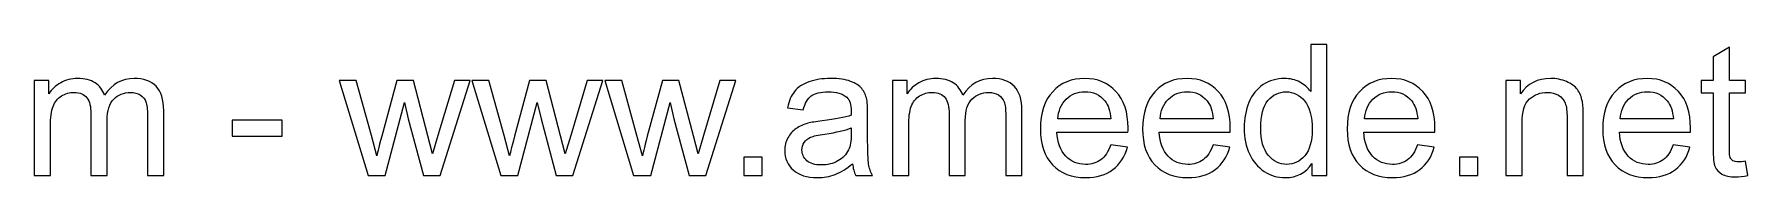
# Model space of a CAD drawing. Extents: x -149 to 151, y -115 to 123.
# Drawn here: x 46.4 to 125.3, y -114.6 to -108.5 of the extents above; entities that cross this region are included whole.
import ezdxf

# ---------------------------------------------------------------- set-up
doc = ezdxf.new("R2010")
doc.units = 0
doc.header["$MEASUREMENT"] = 0
doc.layers.add('LAYER_1', color=7, linetype='CONTINUOUS')

msp = doc.modelspace()

# ---------------------------------------------------------------- linework, layer by layer
at = {"layer": 'LAYER_1', "color": 250}
for points, knots in [([(105.2135, -114.5507), (105.2135, -114.5507), (105.2135, -113.9933), (105.2135, -113.9933), (105.2135, -113.9933), (104.9356, -114.4265), (104.5263, -114.6438), (103.9859, -114.6438), (103.9859, -114.6438), (103.6359, -114.6438), (103.3142, -114.5479), (103.0221, -114.3546), (103.0221, -114.3546), (102.7286, -114.1626), (102.5014, -113.8931), (102.3391, -113.5488), (102.3391, -113.5488), (102.1782, -113.2031), (102.0978, -112.8066), (102.0978, -112.3578), (102.0978, -112.3578), (102.0978, -111.9204), (102.1712, -111.5239), (102.3165, -111.1668), (102.3165, -111.1668), (102.4633, -110.8112), (102.682, -110.5375), (102.9741, -110.3484), (102.9741, -110.3484), (103.2648, -110.1579), (103.5922, -110.0633), (103.952, -110.0633), (103.952, -110.0633), (104.2173, -110.0633), (104.453, -110.1198), (104.659, -110.2313), (104.659, -110.2313), (104.865, -110.3428), (105.0329, -110.4895), (105.1627, -110.6687), (105.1627, -110.6687), (105.1627, -110.6687), (105.1627, -108.4885), (105.1627, -108.4885), (105.1627, -108.4885), (105.1627, -108.4885), (105.9078, -108.4885), (105.9078, -108.4885), (105.9078, -108.4885), (105.9078, -108.4885), (105.9078, -114.5507), (105.9078, -114.5507), (105.9078, -114.5507), (105.9078, -114.5507), (105.2135, -114.5507), (105.2135, -114.5507)], [0, 0, 0, 0, 0.0666667, 0.0666667, 0.0666667, 0.0666667, 0.1333333, 0.1333333, 0.1333333, 0.1333333, 0.2, 0.2, 0.2, 0.2, 0.2666667, 0.2666667, 0.2666667, 0.2666667, 0.3333333, 0.3333333, 0.3333333, 0.3333333, 0.4, 0.4, 0.4, 0.4, 0.4666667, 0.4666667, 0.4666667, 0.4666667, 0.5333333, 0.5333333, 0.5333333, 0.5333333, 0.6, 0.6, 0.6, 0.6, 0.6666667, 0.6666667, 0.6666667, 0.6666667, 0.7333333, 0.7333333, 0.7333333, 0.7333333, 0.8, 0.8, 0.8, 0.8, 0.8666667, 0.8666667, 0.8666667, 0.8666667, 1, 1, 1, 1]), ([(125.1822, -113.8861), (125.1822, -113.8861), (125.2838, -114.5436), (125.2838, -114.5436), (125.2838, -114.5436), (125.075, -114.5874), (124.8873, -114.61), (124.7236, -114.61), (124.7236, -114.61), (124.4541, -114.61), (124.2453, -114.5676), (124.0957, -114.4816), (124.0957, -114.4816), (123.9475, -114.3955), (123.8431, -114.284), (123.7824, -114.1443), (123.7824, -114.1443), (123.7217, -114.0046), (123.6921, -113.7111), (123.6921, -113.2638), (123.6921, -113.2638), (123.6921, -113.2638), (123.6921, -110.7322), (123.6921, -110.7322), (123.6921, -110.7322), (123.6921, -110.7322), (123.1418, -110.7322), (123.1418, -110.7322), (123.1418, -110.7322), (123.1418, -110.7322), (123.1418, -110.1565), (123.1418, -110.1565), (123.1418, -110.1565), (123.1418, -110.1565), (123.6921, -110.1565), (123.6921, -110.1565), (123.6921, -110.1565), (123.6921, -110.1565), (123.6921, -109.0699), (123.6921, -109.0699), (123.6921, -109.0699), (123.6921, -109.0699), (124.4372, -108.6226), (124.4372, -108.6226), (124.4372, -108.6226), (124.4372, -108.6226), (124.4372, -110.1565), (124.4372, -110.1565), (124.4372, -110.1565), (124.4372, -110.1565), (125.1822, -110.1565), (125.1822, -110.1565), (125.1822, -110.1565), (125.1822, -110.1565), (125.1822, -110.7322), (125.1822, -110.7322), (125.1822, -110.7322), (125.1822, -110.7322), (124.4372, -110.7322), (124.4372, -110.7322), (124.4372, -110.7322), (124.4372, -110.7322), (124.4372, -113.3061), (124.4372, -113.3061), (124.4372, -113.3061), (124.4372, -113.5192), (124.4499, -113.6561), (124.4767, -113.7167), (124.4767, -113.7167), (124.5021, -113.7774), (124.5444, -113.8254), (124.6037, -113.8621), (124.6037, -113.8621), (124.663, -113.8974), (124.7476, -113.9157), (124.8577, -113.9157), (124.8577, -113.9157), (124.9395, -113.9157), (125.0482, -113.9058), (125.1822, -113.8861)], [0, 0, 0, 0, 0.047619, 0.047619, 0.047619, 0.047619, 0.0952381, 0.0952381, 0.0952381, 0.0952381, 0.1428571, 0.1428571, 0.1428571, 0.1428571, 0.1904762, 0.1904762, 0.1904762, 0.1904762, 0.2380952, 0.2380952, 0.2380952, 0.2380952, 0.2857143, 0.2857143, 0.2857143, 0.2857143, 0.3333333, 0.3333333, 0.3333333, 0.3333333, 0.3809524, 0.3809524, 0.3809524, 0.3809524, 0.4285714, 0.4285714, 0.4285714, 0.4285714, 0.4761905, 0.4761905, 0.4761905, 0.4761905, 0.5238095, 0.5238095, 0.5238095, 0.5238095, 0.5714286, 0.5714286, 0.5714286, 0.5714286, 0.6190476, 0.6190476, 0.6190476, 0.6190476, 0.6666667, 0.6666667, 0.6666667, 0.6666667, 0.7142857, 0.7142857, 0.7142857, 0.7142857, 0.7619048, 0.7619048, 0.7619048, 0.7619048, 0.8095238, 0.8095238, 0.8095238, 0.8095238, 0.8571429, 0.8571429, 0.8571429, 0.8571429, 0.9047619, 0.9047619, 0.9047619, 0.9047619, 1, 1, 1, 1]), ([(46.3925, -114.5507), (46.3925, -114.5507), (46.3925, -110.1565), (46.3925, -110.1565), (46.3925, -110.1565), (46.3925, -110.1565), (47.0614, -110.1565), (47.0614, -110.1565), (47.0614, -110.1565), (47.0614, -110.1565), (47.0614, -110.7774), (47.0614, -110.7774), (47.0614, -110.7774), (47.1982, -110.5629), (47.3817, -110.3893), (47.6103, -110.2595), (47.6103, -110.2595), (47.8389, -110.1283), (48.0985, -110.0633), (48.3906, -110.0633), (48.3906, -110.0633), (48.7152, -110.0633), (48.9819, -110.1311), (49.1893, -110.2651), (49.1893, -110.2651), (49.3968, -110.4006), (49.5435, -110.5883), (49.6282, -110.831), (49.6282, -110.831), (49.9781, -110.3188), (50.4311, -110.0633), (50.9899, -110.0633), (50.9899, -110.0633), (51.4274, -110.0633), (51.7646, -110.1833), (51.9989, -110.4246), (51.9989, -110.4246), (52.2345, -110.6659), (52.3531, -111.037), (52.3531, -111.538), (52.3531, -111.538), (52.3531, -111.538), (52.3531, -114.5507), (52.3531, -114.5507), (52.3531, -114.5507), (52.3531, -114.5507), (51.608, -114.5507), (51.608, -114.5507), (51.608, -114.5507), (51.608, -114.5507), (51.608, -111.7849), (51.608, -111.7849), (51.608, -111.7849), (51.608, -111.4886), (51.5826, -111.2741), (51.5346, -111.1429), (51.5346, -111.1429), (51.4866, -111.0116), (51.3991, -110.9072), (51.2707, -110.8268), (51.2707, -110.8268), (51.1437, -110.7463), (50.9942, -110.7068), (50.8234, -110.7068), (50.8234, -110.7068), (50.513, -110.7068), (50.2561, -110.8098), (50.0515, -111.0144), (50.0515, -111.0144), (49.8469, -111.2205), (49.7453, -111.5493), (49.7453, -112.0008), (49.7453, -112.0008), (49.7453, -112.0008), (49.7453, -114.5507), (49.7453, -114.5507), (49.7453, -114.5507), (49.7453, -114.5507), (49.0002, -114.5507), (49.0002, -114.5507), (49.0002, -114.5507), (49.0002, -114.5507), (49.0002, -111.6988), (49.0002, -111.6988), (49.0002, -111.6988), (49.0002, -111.3686), (48.9396, -111.1203), (48.8182, -110.9552), (48.8182, -110.9552), (48.6969, -110.7901), (48.4979, -110.7068), (48.2227, -110.7068), (48.2227, -110.7068), (48.0139, -110.7068), (47.8206, -110.7619), (47.6428, -110.8719), (47.6428, -110.8719), (47.465, -110.982), (47.3365, -111.1429), (47.2561, -111.3559), (47.2561, -111.3559), (47.1771, -111.5676), (47.1376, -111.8738), (47.1376, -112.2732), (47.1376, -112.2732), (47.1376, -112.2732), (47.1376, -114.5507), (47.1376, -114.5507), (47.1376, -114.5507), (47.1376, -114.5507), (46.3925, -114.5507), (46.3925, -114.5507)], [0, 0, 0, 0, 0.0344828, 0.0344828, 0.0344828, 0.0344828, 0.0689655, 0.0689655, 0.0689655, 0.0689655, 0.1034483, 0.1034483, 0.1034483, 0.1034483, 0.137931, 0.137931, 0.137931, 0.137931, 0.1724138, 0.1724138, 0.1724138, 0.1724138, 0.2068966, 0.2068966, 0.2068966, 0.2068966, 0.2413793, 0.2413793, 0.2413793, 0.2413793, 0.2758621, 0.2758621, 0.2758621, 0.2758621, 0.3103448, 0.3103448, 0.3103448, 0.3103448, 0.3448276, 0.3448276, 0.3448276, 0.3448276, 0.3793103, 0.3793103, 0.3793103, 0.3793103, 0.4137931, 0.4137931, 0.4137931, 0.4137931, 0.4482759, 0.4482759, 0.4482759, 0.4482759, 0.4827586, 0.4827586, 0.4827586, 0.4827586, 0.5172414, 0.5172414, 0.5172414, 0.5172414, 0.5517241, 0.5517241, 0.5517241, 0.5517241, 0.5862069, 0.5862069, 0.5862069, 0.5862069, 0.6206897, 0.6206897, 0.6206897, 0.6206897, 0.6551724, 0.6551724, 0.6551724, 0.6551724, 0.6896552, 0.6896552, 0.6896552, 0.6896552, 0.7241379, 0.7241379, 0.7241379, 0.7241379, 0.7586207, 0.7586207, 0.7586207, 0.7586207, 0.7931034, 0.7931034, 0.7931034, 0.7931034, 0.8275862, 0.8275862, 0.8275862, 0.8275862, 0.862069, 0.862069, 0.862069, 0.862069, 0.8965517, 0.8965517, 0.8965517, 0.8965517, 0.9310345, 0.9310345, 0.9310345, 0.9310345, 1, 1, 1, 1]), ([(61.7595, -114.5507), (61.7595, -114.5507), (60.4317, -110.1565), (60.4317, -110.1565), (60.4317, -110.1565), (60.4317, -110.1565), (61.2106, -110.1565), (61.2106, -110.1565), (61.2106, -110.1565), (61.2106, -110.1565), (61.9119, -112.6923), (61.9119, -112.6923), (61.9119, -112.6923), (61.9119, -112.6923), (62.1603, -113.6363), (62.1603, -113.6363), (62.1603, -113.6363), (62.1702, -113.5897), (62.2464, -113.2878), (62.3875, -112.7304), (62.3875, -112.7304), (62.3875, -112.7304), (63.0832, -110.1565), (63.0832, -110.1565), (63.0832, -110.1565), (63.0832, -110.1565), (63.8466, -110.1565), (63.8466, -110.1565), (63.8466, -110.1565), (63.8466, -110.1565), (64.5084, -112.7078), (64.5084, -112.7078), (64.5084, -112.7078), (64.5084, -112.7078), (64.7243, -113.5446), (64.7243, -113.5446), (64.7243, -113.5446), (64.7243, -113.5446), (64.9769, -112.6965), (64.9769, -112.6965), (64.9769, -112.6965), (64.9769, -112.6965), (65.7361, -110.1565), (65.7361, -110.1565), (65.7361, -110.1565), (65.7361, -110.1565), (66.46, -110.1565), (66.46, -110.1565), (66.46, -110.1565), (66.46, -110.1565), (65.0813, -114.5507), (65.0813, -114.5507), (65.0813, -114.5507), (65.0813, -114.5507), (64.3108, -114.5507), (64.3108, -114.5507), (64.3108, -114.5507), (64.3108, -114.5507), (63.6137, -111.9218), (63.6137, -111.9218), (63.6137, -111.9218), (63.6137, -111.9218), (63.4373, -111.1697), (63.4373, -111.1697), (63.4373, -111.1697), (63.4373, -111.1697), (62.5483, -114.5507), (62.5483, -114.5507), (62.5483, -114.5507), (62.5483, -114.5507), (61.7595, -114.5507), (61.7595, -114.5507)], [0, 0, 0, 0, 0.0526316, 0.0526316, 0.0526316, 0.0526316, 0.1052632, 0.1052632, 0.1052632, 0.1052632, 0.1578947, 0.1578947, 0.1578947, 0.1578947, 0.2105263, 0.2105263, 0.2105263, 0.2105263, 0.2631579, 0.2631579, 0.2631579, 0.2631579, 0.3157895, 0.3157895, 0.3157895, 0.3157895, 0.3684211, 0.3684211, 0.3684211, 0.3684211, 0.4210526, 0.4210526, 0.4210526, 0.4210526, 0.4736842, 0.4736842, 0.4736842, 0.4736842, 0.5263158, 0.5263158, 0.5263158, 0.5263158, 0.5789474, 0.5789474, 0.5789474, 0.5789474, 0.6315789, 0.6315789, 0.6315789, 0.6315789, 0.6842105, 0.6842105, 0.6842105, 0.6842105, 0.7368421, 0.7368421, 0.7368421, 0.7368421, 0.7894737, 0.7894737, 0.7894737, 0.7894737, 0.8421053, 0.8421053, 0.8421053, 0.8421053, 0.8947368, 0.8947368, 0.8947368, 0.8947368, 1, 1, 1, 1]), ([(67.8739, -114.5507), (67.8739, -114.5507), (66.5461, -110.1565), (66.5461, -110.1565), (66.5461, -110.1565), (66.5461, -110.1565), (67.325, -110.1565), (67.325, -110.1565), (67.325, -110.1565), (67.325, -110.1565), (68.0263, -112.6923), (68.0263, -112.6923), (68.0263, -112.6923), (68.0263, -112.6923), (68.2747, -113.6363), (68.2747, -113.6363), (68.2747, -113.6363), (68.2846, -113.5897), (68.3608, -113.2878), (68.5019, -112.7304), (68.5019, -112.7304), (68.5019, -112.7304), (69.1976, -110.1565), (69.1976, -110.1565), (69.1976, -110.1565), (69.1976, -110.1565), (69.961, -110.1565), (69.961, -110.1565), (69.961, -110.1565), (69.961, -110.1565), (70.6228, -112.7078), (70.6228, -112.7078), (70.6228, -112.7078), (70.6228, -112.7078), (70.8387, -113.5446), (70.8387, -113.5446), (70.8387, -113.5446), (70.8387, -113.5446), (71.0913, -112.6965), (71.0913, -112.6965), (71.0913, -112.6965), (71.0913, -112.6965), (71.8505, -110.1565), (71.8505, -110.1565), (71.8505, -110.1565), (71.8505, -110.1565), (72.5744, -110.1565), (72.5744, -110.1565), (72.5744, -110.1565), (72.5744, -110.1565), (71.1957, -114.5507), (71.1957, -114.5507), (71.1957, -114.5507), (71.1957, -114.5507), (70.4252, -114.5507), (70.4252, -114.5507), (70.4252, -114.5507), (70.4252, -114.5507), (69.7281, -111.9218), (69.7281, -111.9218), (69.7281, -111.9218), (69.7281, -111.9218), (69.5517, -111.1697), (69.5517, -111.1697), (69.5517, -111.1697), (69.5517, -111.1697), (68.6627, -114.5507), (68.6627, -114.5507), (68.6627, -114.5507), (68.6627, -114.5507), (67.8739, -114.5507), (67.8739, -114.5507)], [0, 0, 0, 0, 0.0526316, 0.0526316, 0.0526316, 0.0526316, 0.1052632, 0.1052632, 0.1052632, 0.1052632, 0.1578947, 0.1578947, 0.1578947, 0.1578947, 0.2105263, 0.2105263, 0.2105263, 0.2105263, 0.2631579, 0.2631579, 0.2631579, 0.2631579, 0.3157895, 0.3157895, 0.3157895, 0.3157895, 0.3684211, 0.3684211, 0.3684211, 0.3684211, 0.4210526, 0.4210526, 0.4210526, 0.4210526, 0.4736842, 0.4736842, 0.4736842, 0.4736842, 0.5263158, 0.5263158, 0.5263158, 0.5263158, 0.5789474, 0.5789474, 0.5789474, 0.5789474, 0.6315789, 0.6315789, 0.6315789, 0.6315789, 0.6842105, 0.6842105, 0.6842105, 0.6842105, 0.7368421, 0.7368421, 0.7368421, 0.7368421, 0.7894737, 0.7894737, 0.7894737, 0.7894737, 0.8421053, 0.8421053, 0.8421053, 0.8421053, 0.8947368, 0.8947368, 0.8947368, 0.8947368, 1, 1, 1, 1]), ([(73.9883, -114.5507), (73.9883, -114.5507), (72.6605, -110.1565), (72.6605, -110.1565), (72.6605, -110.1565), (72.6605, -110.1565), (73.4394, -110.1565), (73.4394, -110.1565), (73.4394, -110.1565), (73.4394, -110.1565), (74.1407, -112.6923), (74.1407, -112.6923), (74.1407, -112.6923), (74.1407, -112.6923), (74.3891, -113.6363), (74.3891, -113.6363), (74.3891, -113.6363), (74.399, -113.5897), (74.4752, -113.2878), (74.6163, -112.7304), (74.6163, -112.7304), (74.6163, -112.7304), (75.312, -110.1565), (75.312, -110.1565), (75.312, -110.1565), (75.312, -110.1565), (76.0754, -110.1565), (76.0754, -110.1565), (76.0754, -110.1565), (76.0754, -110.1565), (76.7372, -112.7078), (76.7372, -112.7078), (76.7372, -112.7078), (76.7372, -112.7078), (76.9531, -113.5446), (76.9531, -113.5446), (76.9531, -113.5446), (76.9531, -113.5446), (77.2057, -112.6965), (77.2057, -112.6965), (77.2057, -112.6965), (77.2057, -112.6965), (77.9649, -110.1565), (77.9649, -110.1565), (77.9649, -110.1565), (77.9649, -110.1565), (78.6888, -110.1565), (78.6888, -110.1565), (78.6888, -110.1565), (78.6888, -110.1565), (77.3101, -114.5507), (77.3101, -114.5507), (77.3101, -114.5507), (77.3101, -114.5507), (76.5396, -114.5507), (76.5396, -114.5507), (76.5396, -114.5507), (76.5396, -114.5507), (75.8425, -111.9218), (75.8425, -111.9218), (75.8425, -111.9218), (75.8425, -111.9218), (75.6661, -111.1697), (75.6661, -111.1697), (75.6661, -111.1697), (75.6661, -111.1697), (74.7771, -114.5507), (74.7771, -114.5507), (74.7771, -114.5507), (74.7771, -114.5507), (73.9883, -114.5507), (73.9883, -114.5507)], [0, 0, 0, 0, 0.0526316, 0.0526316, 0.0526316, 0.0526316, 0.1052632, 0.1052632, 0.1052632, 0.1052632, 0.1578947, 0.1578947, 0.1578947, 0.1578947, 0.2105263, 0.2105263, 0.2105263, 0.2105263, 0.2631579, 0.2631579, 0.2631579, 0.2631579, 0.3157895, 0.3157895, 0.3157895, 0.3157895, 0.3684211, 0.3684211, 0.3684211, 0.3684211, 0.4210526, 0.4210526, 0.4210526, 0.4210526, 0.4736842, 0.4736842, 0.4736842, 0.4736842, 0.5263158, 0.5263158, 0.5263158, 0.5263158, 0.5789474, 0.5789474, 0.5789474, 0.5789474, 0.6315789, 0.6315789, 0.6315789, 0.6315789, 0.6842105, 0.6842105, 0.6842105, 0.6842105, 0.7368421, 0.7368421, 0.7368421, 0.7368421, 0.7894737, 0.7894737, 0.7894737, 0.7894737, 0.8421053, 0.8421053, 0.8421053, 0.8421053, 0.8947368, 0.8947368, 0.8947368, 0.8947368, 1, 1, 1, 1]), ([(84.0679, -114.0004), (83.7913, -114.236), (83.5246, -114.4011), (83.2692, -114.4985), (83.2692, -114.4985), (83.0138, -114.5959), (82.7401, -114.6438), (82.4465, -114.6438), (82.4465, -114.6438), (81.9639, -114.6438), (81.5928, -114.5267), (81.3332, -114.2911), (81.3332, -114.2911), (81.0735, -114.0568), (80.9437, -113.7562), (80.9437, -113.3908), (80.9437, -113.3908), (80.9437, -113.1763), (80.9931, -112.9801), (81.0905, -112.8023), (81.0905, -112.8023), (81.1892, -112.6245), (81.3176, -112.4834), (81.4757, -112.3762), (81.4757, -112.3762), (81.6351, -112.2689), (81.8129, -112.1871), (82.0119, -112.132), (82.0119, -112.132), (82.1587, -112.0939), (82.3802, -112.0573), (82.6751, -112.0206), (82.6751, -112.0206), (83.2763, -111.95), (83.7208, -111.8639), (84.0044, -111.7652), (84.0044, -111.7652), (84.0072, -111.6636), (84.0086, -111.5986), (84.0086, -111.5718), (84.0086, -111.5718), (84.0086, -111.2699), (83.9381, -111.0568), (83.797, -110.9326), (83.797, -110.9326), (83.6065, -110.7647), (83.3228, -110.6814), (82.9475, -110.6814), (82.9475, -110.6814), (82.5961, -110.6814), (82.3365, -110.7435), (82.17, -110.8663), (82.17, -110.8663), (82.002, -110.989), (81.8793, -111.2064), (81.7988, -111.5196), (81.7988, -111.5196), (81.7988, -111.5196), (81.0707, -111.418), (81.0707, -111.418), (81.0707, -111.418), (81.137, -111.1062), (81.2457, -110.8536), (81.3981, -110.6617), (81.3981, -110.6617), (81.5505, -110.4698), (81.7706, -110.323), (82.0585, -110.2186), (82.0585, -110.2186), (82.3449, -110.1156), (82.6794, -110.0633), (83.0576, -110.0633), (83.0576, -110.0633), (83.4329, -110.0633), (83.7391, -110.1071), (83.9748, -110.196), (83.9748, -110.196), (84.209, -110.2849), (84.3826, -110.395), (84.4927, -110.529), (84.4927, -110.529), (84.6027, -110.6631), (84.6803, -110.8324), (84.7255, -111.037), (84.7255, -111.037), (84.7495, -111.164), (84.7622, -111.3926), (84.7622, -111.7214), (84.7622, -111.7214), (84.7622, -111.7214), (84.7622, -112.7092), (84.7622, -112.7092), (84.7622, -112.7092), (84.7622, -113.3992), (84.7777, -113.8353), (84.8087, -114.0201), (84.8087, -114.0201), (84.8384, -114.205), (84.9005, -114.3814), (84.9908, -114.5507), (84.9908, -114.5507), (84.9908, -114.5507), (84.2118, -114.5507), (84.2118, -114.5507), (84.2118, -114.5507), (84.1371, -114.3941), (84.0891, -114.2106), (84.0679, -114.0004)], [0, 0, 0, 0, 0.0357143, 0.0357143, 0.0357143, 0.0357143, 0.0714286, 0.0714286, 0.0714286, 0.0714286, 0.1071429, 0.1071429, 0.1071429, 0.1071429, 0.1428571, 0.1428571, 0.1428571, 0.1428571, 0.1785714, 0.1785714, 0.1785714, 0.1785714, 0.2142857, 0.2142857, 0.2142857, 0.2142857, 0.25, 0.25, 0.25, 0.25, 0.2857143, 0.2857143, 0.2857143, 0.2857143, 0.3214286, 0.3214286, 0.3214286, 0.3214286, 0.3571429, 0.3571429, 0.3571429, 0.3571429, 0.3928571, 0.3928571, 0.3928571, 0.3928571, 0.4285714, 0.4285714, 0.4285714, 0.4285714, 0.4642857, 0.4642857, 0.4642857, 0.4642857, 0.5, 0.5, 0.5, 0.5, 0.5357143, 0.5357143, 0.5357143, 0.5357143, 0.5714286, 0.5714286, 0.5714286, 0.5714286, 0.6071429, 0.6071429, 0.6071429, 0.6071429, 0.6428571, 0.6428571, 0.6428571, 0.6428571, 0.6785714, 0.6785714, 0.6785714, 0.6785714, 0.7142857, 0.7142857, 0.7142857, 0.7142857, 0.75, 0.75, 0.75, 0.75, 0.7857143, 0.7857143, 0.7857143, 0.7857143, 0.8214286, 0.8214286, 0.8214286, 0.8214286, 0.8571429, 0.8571429, 0.8571429, 0.8571429, 0.8928571, 0.8928571, 0.8928571, 0.8928571, 0.9285714, 0.9285714, 0.9285714, 0.9285714, 1, 1, 1, 1]), ([(85.9066, -114.5507), (85.9066, -114.5507), (85.9066, -110.1565), (85.9066, -110.1565), (85.9066, -110.1565), (85.9066, -110.1565), (86.5755, -110.1565), (86.5755, -110.1565), (86.5755, -110.1565), (86.5755, -110.1565), (86.5755, -110.7774), (86.5755, -110.7774), (86.5755, -110.7774), (86.7123, -110.5629), (86.8958, -110.3893), (87.1244, -110.2595), (87.1244, -110.2595), (87.353, -110.1283), (87.6126, -110.0633), (87.9047, -110.0633), (87.9047, -110.0633), (88.2293, -110.0633), (88.496, -110.1311), (88.7034, -110.2651), (88.7034, -110.2651), (88.9109, -110.4006), (89.0576, -110.5883), (89.1423, -110.831), (89.1423, -110.831), (89.4922, -110.3188), (89.9452, -110.0633), (90.504, -110.0633), (90.504, -110.0633), (90.9415, -110.0633), (91.2787, -110.1833), (91.513, -110.4246), (91.513, -110.4246), (91.7486, -110.6659), (91.8672, -111.037), (91.8672, -111.538), (91.8672, -111.538), (91.8672, -111.538), (91.8672, -114.5507), (91.8672, -114.5507), (91.8672, -114.5507), (91.8672, -114.5507), (91.1221, -114.5507), (91.1221, -114.5507), (91.1221, -114.5507), (91.1221, -114.5507), (91.1221, -111.7849), (91.1221, -111.7849), (91.1221, -111.7849), (91.1221, -111.4886), (91.0967, -111.2741), (91.0487, -111.1429), (91.0487, -111.1429), (91.0007, -111.0116), (90.9132, -110.9072), (90.7848, -110.8268), (90.7848, -110.8268), (90.6578, -110.7463), (90.5083, -110.7068), (90.3375, -110.7068), (90.3375, -110.7068), (90.0271, -110.7068), (89.7702, -110.8098), (89.5656, -111.0144), (89.5656, -111.0144), (89.361, -111.2205), (89.2594, -111.5493), (89.2594, -112.0008), (89.2594, -112.0008), (89.2594, -112.0008), (89.2594, -114.5507), (89.2594, -114.5507), (89.2594, -114.5507), (89.2594, -114.5507), (88.5143, -114.5507), (88.5143, -114.5507), (88.5143, -114.5507), (88.5143, -114.5507), (88.5143, -111.6988), (88.5143, -111.6988), (88.5143, -111.6988), (88.5143, -111.3686), (88.4537, -111.1203), (88.3323, -110.9552), (88.3323, -110.9552), (88.211, -110.7901), (88.012, -110.7068), (87.7368, -110.7068), (87.7368, -110.7068), (87.528, -110.7068), (87.3347, -110.7619), (87.1569, -110.8719), (87.1569, -110.8719), (86.9791, -110.982), (86.8506, -111.1429), (86.7702, -111.3559), (86.7702, -111.3559), (86.6912, -111.5676), (86.6517, -111.8738), (86.6517, -112.2732), (86.6517, -112.2732), (86.6517, -112.2732), (86.6517, -114.5507), (86.6517, -114.5507), (86.6517, -114.5507), (86.6517, -114.5507), (85.9066, -114.5507), (85.9066, -114.5507)], [0, 0, 0, 0, 0.0344828, 0.0344828, 0.0344828, 0.0344828, 0.0689655, 0.0689655, 0.0689655, 0.0689655, 0.1034483, 0.1034483, 0.1034483, 0.1034483, 0.137931, 0.137931, 0.137931, 0.137931, 0.1724138, 0.1724138, 0.1724138, 0.1724138, 0.2068966, 0.2068966, 0.2068966, 0.2068966, 0.2413793, 0.2413793, 0.2413793, 0.2413793, 0.2758621, 0.2758621, 0.2758621, 0.2758621, 0.3103448, 0.3103448, 0.3103448, 0.3103448, 0.3448276, 0.3448276, 0.3448276, 0.3448276, 0.3793103, 0.3793103, 0.3793103, 0.3793103, 0.4137931, 0.4137931, 0.4137931, 0.4137931, 0.4482759, 0.4482759, 0.4482759, 0.4482759, 0.4827586, 0.4827586, 0.4827586, 0.4827586, 0.5172414, 0.5172414, 0.5172414, 0.5172414, 0.5517241, 0.5517241, 0.5517241, 0.5517241, 0.5862069, 0.5862069, 0.5862069, 0.5862069, 0.6206897, 0.6206897, 0.6206897, 0.6206897, 0.6551724, 0.6551724, 0.6551724, 0.6551724, 0.6896552, 0.6896552, 0.6896552, 0.6896552, 0.7241379, 0.7241379, 0.7241379, 0.7241379, 0.7586207, 0.7586207, 0.7586207, 0.7586207, 0.7931034, 0.7931034, 0.7931034, 0.7931034, 0.8275862, 0.8275862, 0.8275862, 0.8275862, 0.862069, 0.862069, 0.862069, 0.862069, 0.8965517, 0.8965517, 0.8965517, 0.8965517, 0.9310345, 0.9310345, 0.9310345, 0.9310345, 1, 1, 1, 1]), ([(95.9566, -113.1283), (95.9566, -113.1283), (96.7271, -113.2299), (96.7271, -113.2299), (96.7271, -113.2299), (96.6071, -113.6772), (96.3828, -114.0258), (96.0554, -114.2727), (96.0554, -114.2727), (95.728, -114.5197), (95.3103, -114.6438), (94.8009, -114.6438), (94.8009, -114.6438), (94.1603, -114.6438), (93.6523, -114.4463), (93.2769, -114.0512), (93.2769, -114.0512), (92.9015, -113.6575), (92.7139, -113.1029), (92.7139, -112.3903), (92.7139, -112.3903), (92.7139, -111.6537), (92.903, -111.0808), (93.2825, -110.6744), (93.2825, -110.6744), (93.6621, -110.2665), (94.1546, -110.0633), (94.76, -110.0633), (94.76, -110.0633), (95.3456, -110.0633), (95.824, -110.2623), (96.1951, -110.6617), (96.1951, -110.6617), (96.5662, -111.061), (96.7525, -111.6226), (96.7525, -112.3465), (96.7525, -112.3465), (96.7525, -112.3903), (96.7511, -112.4566), (96.7483, -112.5441), (96.7483, -112.5441), (96.7483, -112.5441), (93.4759, -112.5441), (93.4759, -112.5441), (93.4759, -112.5441), (93.5041, -113.0253), (93.6396, -113.395), (93.8851, -113.6504), (93.8851, -113.6504), (94.1292, -113.9058), (94.4354, -114.0342), (94.8009, -114.0342), (94.8009, -114.0342), (95.0733, -114.0342), (95.3061, -113.9623), (95.498, -113.8183), (95.498, -113.8183), (95.6913, -113.6744), (95.8437, -113.4444), (95.9566, -113.1283)], [0, 0, 0, 0, 0.0625, 0.0625, 0.0625, 0.0625, 0.125, 0.125, 0.125, 0.125, 0.1875, 0.1875, 0.1875, 0.1875, 0.25, 0.25, 0.25, 0.25, 0.3125, 0.3125, 0.3125, 0.3125, 0.375, 0.375, 0.375, 0.375, 0.4375, 0.4375, 0.4375, 0.4375, 0.5, 0.5, 0.5, 0.5, 0.5625, 0.5625, 0.5625, 0.5625, 0.625, 0.625, 0.625, 0.625, 0.6875, 0.6875, 0.6875, 0.6875, 0.75, 0.75, 0.75, 0.75, 0.8125, 0.8125, 0.8125, 0.8125, 0.875, 0.875, 0.875, 0.875, 1, 1, 1, 1]), ([(100.6655, -113.1283), (100.6655, -113.1283), (101.436, -113.2299), (101.436, -113.2299), (101.436, -113.2299), (101.316, -113.6772), (101.0917, -114.0258), (100.7643, -114.2727), (100.7643, -114.2727), (100.4369, -114.5197), (100.0192, -114.6438), (99.5098, -114.6438), (99.5098, -114.6438), (98.8692, -114.6438), (98.3612, -114.4463), (97.9858, -114.0512), (97.9858, -114.0512), (97.6104, -113.6575), (97.4228, -113.1029), (97.4228, -112.3903), (97.4228, -112.3903), (97.4228, -111.6537), (97.6119, -111.0808), (97.9914, -110.6744), (97.9914, -110.6744), (98.371, -110.2665), (98.8635, -110.0633), (99.4689, -110.0633), (99.4689, -110.0633), (100.0545, -110.0633), (100.5329, -110.2623), (100.904, -110.6617), (100.904, -110.6617), (101.2751, -111.061), (101.4614, -111.6226), (101.4614, -112.3465), (101.4614, -112.3465), (101.4614, -112.3903), (101.46, -112.4566), (101.4572, -112.5441), (101.4572, -112.5441), (101.4572, -112.5441), (98.1848, -112.5441), (98.1848, -112.5441), (98.1848, -112.5441), (98.213, -113.0253), (98.3485, -113.395), (98.594, -113.6504), (98.594, -113.6504), (98.8381, -113.9058), (99.1443, -114.0342), (99.5098, -114.0342), (99.5098, -114.0342), (99.7822, -114.0342), (100.015, -113.9623), (100.2069, -113.8183), (100.2069, -113.8183), (100.4002, -113.6744), (100.5526, -113.4444), (100.6655, -113.1283)], [0, 0, 0, 0, 0.0625, 0.0625, 0.0625, 0.0625, 0.125, 0.125, 0.125, 0.125, 0.1875, 0.1875, 0.1875, 0.1875, 0.25, 0.25, 0.25, 0.25, 0.3125, 0.3125, 0.3125, 0.3125, 0.375, 0.375, 0.375, 0.375, 0.4375, 0.4375, 0.4375, 0.4375, 0.5, 0.5, 0.5, 0.5, 0.5625, 0.5625, 0.5625, 0.5625, 0.625, 0.625, 0.625, 0.625, 0.6875, 0.6875, 0.6875, 0.6875, 0.75, 0.75, 0.75, 0.75, 0.8125, 0.8125, 0.8125, 0.8125, 0.875, 0.875, 0.875, 0.875, 1, 1, 1, 1]), ([(110.0833, -113.1283), (110.0833, -113.1283), (110.8538, -113.2299), (110.8538, -113.2299), (110.8538, -113.2299), (110.7338, -113.6772), (110.5095, -114.0258), (110.1821, -114.2727), (110.1821, -114.2727), (109.8547, -114.5197), (109.437, -114.6438), (108.9276, -114.6438), (108.9276, -114.6438), (108.287, -114.6438), (107.779, -114.4463), (107.4036, -114.0512), (107.4036, -114.0512), (107.0282, -113.6575), (106.8406, -113.1029), (106.8406, -112.3903), (106.8406, -112.3903), (106.8406, -111.6537), (107.0297, -111.0808), (107.4092, -110.6744), (107.4092, -110.6744), (107.7888, -110.2665), (108.2813, -110.0633), (108.8867, -110.0633), (108.8867, -110.0633), (109.4723, -110.0633), (109.9507, -110.2623), (110.3218, -110.6617), (110.3218, -110.6617), (110.6929, -111.061), (110.8792, -111.6226), (110.8792, -112.3465), (110.8792, -112.3465), (110.8792, -112.3903), (110.8778, -112.4566), (110.875, -112.5441), (110.875, -112.5441), (110.875, -112.5441), (107.6026, -112.5441), (107.6026, -112.5441), (107.6026, -112.5441), (107.6308, -113.0253), (107.7663, -113.395), (108.0118, -113.6504), (108.0118, -113.6504), (108.2559, -113.9058), (108.5621, -114.0342), (108.9276, -114.0342), (108.9276, -114.0342), (109.2, -114.0342), (109.4328, -113.9623), (109.6247, -113.8183), (109.6247, -113.8183), (109.818, -113.6744), (109.9704, -113.4444), (110.0833, -113.1283)], [0, 0, 0, 0, 0.0625, 0.0625, 0.0625, 0.0625, 0.125, 0.125, 0.125, 0.125, 0.1875, 0.1875, 0.1875, 0.1875, 0.25, 0.25, 0.25, 0.25, 0.3125, 0.3125, 0.3125, 0.3125, 0.375, 0.375, 0.375, 0.375, 0.4375, 0.4375, 0.4375, 0.4375, 0.5, 0.5, 0.5, 0.5, 0.5625, 0.5625, 0.5625, 0.5625, 0.625, 0.625, 0.625, 0.625, 0.6875, 0.6875, 0.6875, 0.6875, 0.75, 0.75, 0.75, 0.75, 0.8125, 0.8125, 0.8125, 0.8125, 0.875, 0.875, 0.875, 0.875, 1, 1, 1, 1]), ([(114.1473, -114.5507), (114.1473, -114.5507), (114.1473, -110.1565), (114.1473, -110.1565), (114.1473, -110.1565), (114.1473, -110.1565), (114.8162, -110.1565), (114.8162, -110.1565), (114.8162, -110.1565), (114.8162, -110.1565), (114.8162, -110.7802), (114.8162, -110.7802), (114.8162, -110.7802), (115.1379, -110.3018), (115.6036, -110.0633), (116.2118, -110.0633), (116.2118, -110.0633), (116.4771, -110.0633), (116.7198, -110.1113), (116.9413, -110.2059), (116.9413, -110.2059), (117.1629, -110.3004), (117.3294, -110.426), (117.4394, -110.5798), (117.4394, -110.5798), (117.5495, -110.7336), (117.6271, -110.9171), (117.6709, -111.1287), (117.6709, -111.1287), (117.6977, -111.267), (117.7118, -111.5083), (117.7118, -111.8526), (117.7118, -111.8526), (117.7118, -111.8526), (117.7118, -114.5507), (117.7118, -114.5507), (117.7118, -114.5507), (117.7118, -114.5507), (116.9667, -114.5507), (116.9667, -114.5507), (116.9667, -114.5507), (116.9667, -114.5507), (116.9667, -111.8809), (116.9667, -111.8809), (116.9667, -111.8809), (116.9667, -111.5775), (116.9385, -111.3503), (116.8806, -111.2007), (116.8806, -111.2007), (116.8228, -111.0511), (116.7198, -110.9312), (116.573, -110.8409), (116.573, -110.8409), (116.4263, -110.752), (116.2527, -110.7068), (116.0551, -110.7068), (116.0551, -110.7068), (115.739, -110.7068), (115.4667, -110.807), (115.2367, -111.0088), (115.2367, -111.0088), (115.0067, -111.2092), (114.8924, -111.5916), (114.8924, -112.1532), (114.8924, -112.1532), (114.8924, -112.1532), (114.8924, -114.5507), (114.8924, -114.5507), (114.8924, -114.5507), (114.8924, -114.5507), (114.1473, -114.5507), (114.1473, -114.5507)], [0, 0, 0, 0, 0.0526316, 0.0526316, 0.0526316, 0.0526316, 0.1052632, 0.1052632, 0.1052632, 0.1052632, 0.1578947, 0.1578947, 0.1578947, 0.1578947, 0.2105263, 0.2105263, 0.2105263, 0.2105263, 0.2631579, 0.2631579, 0.2631579, 0.2631579, 0.3157895, 0.3157895, 0.3157895, 0.3157895, 0.3684211, 0.3684211, 0.3684211, 0.3684211, 0.4210526, 0.4210526, 0.4210526, 0.4210526, 0.4736842, 0.4736842, 0.4736842, 0.4736842, 0.5263158, 0.5263158, 0.5263158, 0.5263158, 0.5789474, 0.5789474, 0.5789474, 0.5789474, 0.6315789, 0.6315789, 0.6315789, 0.6315789, 0.6842105, 0.6842105, 0.6842105, 0.6842105, 0.7368421, 0.7368421, 0.7368421, 0.7368421, 0.7894737, 0.7894737, 0.7894737, 0.7894737, 0.8421053, 0.8421053, 0.8421053, 0.8421053, 0.8947368, 0.8947368, 0.8947368, 0.8947368, 1, 1, 1, 1]), ([(121.8534, -113.1283), (121.8534, -113.1283), (122.6239, -113.2299), (122.6239, -113.2299), (122.6239, -113.2299), (122.5039, -113.6772), (122.2796, -114.0258), (121.9522, -114.2727), (121.9522, -114.2727), (121.6248, -114.5197), (121.2071, -114.6438), (120.6977, -114.6438), (120.6977, -114.6438), (120.0571, -114.6438), (119.5491, -114.4463), (119.1737, -114.0512), (119.1737, -114.0512), (118.7983, -113.6575), (118.6107, -113.1029), (118.6107, -112.3903), (118.6107, -112.3903), (118.6107, -111.6537), (118.7998, -111.0808), (119.1793, -110.6744), (119.1793, -110.6744), (119.5589, -110.2665), (120.0514, -110.0633), (120.6568, -110.0633), (120.6568, -110.0633), (121.2424, -110.0633), (121.7208, -110.2623), (122.0919, -110.6617), (122.0919, -110.6617), (122.463, -111.061), (122.6493, -111.6226), (122.6493, -112.3465), (122.6493, -112.3465), (122.6493, -112.3903), (122.6479, -112.4566), (122.6451, -112.5441), (122.6451, -112.5441), (122.6451, -112.5441), (119.3727, -112.5441), (119.3727, -112.5441), (119.3727, -112.5441), (119.4009, -113.0253), (119.5364, -113.395), (119.7819, -113.6504), (119.7819, -113.6504), (120.026, -113.9058), (120.3322, -114.0342), (120.6977, -114.0342), (120.6977, -114.0342), (120.9701, -114.0342), (121.2029, -113.9623), (121.3948, -113.8183), (121.3948, -113.8183), (121.5881, -113.6744), (121.7405, -113.4444), (121.8534, -113.1283)], [0, 0, 0, 0, 0.0625, 0.0625, 0.0625, 0.0625, 0.125, 0.125, 0.125, 0.125, 0.1875, 0.1875, 0.1875, 0.1875, 0.25, 0.25, 0.25, 0.25, 0.3125, 0.3125, 0.3125, 0.3125, 0.375, 0.375, 0.375, 0.375, 0.4375, 0.4375, 0.4375, 0.4375, 0.5, 0.5, 0.5, 0.5, 0.5625, 0.5625, 0.5625, 0.5625, 0.625, 0.625, 0.625, 0.625, 0.6875, 0.6875, 0.6875, 0.6875, 0.75, 0.75, 0.75, 0.75, 0.8125, 0.8125, 0.8125, 0.8125, 0.875, 0.875, 0.875, 0.875, 1, 1, 1, 1]), ([(93.5182, -111.9345), (93.5182, -111.9345), (95.9651, -111.9345), (95.9651, -111.9345), (95.9651, -111.9345), (95.9326, -111.5648), (95.8381, -111.2882), (95.6843, -111.1033), (95.6843, -111.1033), (95.4486, -110.8169), (95.141, -110.673), (94.7642, -110.673), (94.7642, -110.673), (94.4227, -110.673), (94.1363, -110.7873), (93.9034, -111.0159), (93.9034, -111.0159), (93.672, -111.2445), (93.5436, -111.5507), (93.5182, -111.9345)], [0, 0, 0, 0, 0.1666667, 0.1666667, 0.1666667, 0.1666667, 0.3333333, 0.3333333, 0.3333333, 0.3333333, 0.5, 0.5, 0.5, 0.5, 0.6666667, 0.6666667, 0.6666667, 0.6666667, 1, 1, 1, 1]), ([(98.2271, -111.9345), (98.2271, -111.9345), (100.674, -111.9345), (100.674, -111.9345), (100.674, -111.9345), (100.6415, -111.5648), (100.547, -111.2882), (100.3932, -111.1033), (100.3932, -111.1033), (100.1575, -110.8169), (99.8499, -110.673), (99.4731, -110.673), (99.4731, -110.673), (99.1316, -110.673), (98.8452, -110.7873), (98.6123, -111.0159), (98.6123, -111.0159), (98.3809, -111.2445), (98.2525, -111.5507), (98.2271, -111.9345)], [0, 0, 0, 0, 0.1666667, 0.1666667, 0.1666667, 0.1666667, 0.3333333, 0.3333333, 0.3333333, 0.3333333, 0.5, 0.5, 0.5, 0.5, 0.6666667, 0.6666667, 0.6666667, 0.6666667, 1, 1, 1, 1]), ([(102.8598, -112.3592), (102.8598, -112.9209), (102.9783, -113.34), (103.2168, -113.618), (103.2168, -113.618), (103.4539, -113.8959), (103.7347, -114.0342), (104.0578, -114.0342), (104.0578, -114.0342), (104.3838, -114.0342), (104.6604, -113.9016), (104.889, -113.6363), (104.889, -113.6363), (105.1162, -113.371), (105.2305, -112.966), (105.2305, -112.4213), (105.2305, -112.4213), (105.2305, -111.823), (105.1148, -111.3827), (104.8819, -111.1019), (104.8819, -111.1019), (104.6505, -110.8211), (104.3641, -110.6814), (104.024, -110.6814), (104.024, -110.6814), (103.6924, -110.6814), (103.4158, -110.8155), (103.1928, -111.085), (103.1928, -111.085), (102.9713, -111.3545), (102.8598, -111.7793), (102.8598, -112.3592)], [0, 0, 0, 0, 0.1111111, 0.1111111, 0.1111111, 0.1111111, 0.2222222, 0.2222222, 0.2222222, 0.2222222, 0.3333333, 0.3333333, 0.3333333, 0.3333333, 0.4444444, 0.4444444, 0.4444444, 0.4444444, 0.5555556, 0.5555556, 0.5555556, 0.5555556, 0.6666667, 0.6666667, 0.6666667, 0.6666667, 0.7777778, 0.7777778, 0.7777778, 0.7777778, 1, 1, 1, 1]), ([(107.6449, -111.9345), (107.6449, -111.9345), (110.0918, -111.9345), (110.0918, -111.9345), (110.0918, -111.9345), (110.0593, -111.5648), (109.9648, -111.2882), (109.811, -111.1033), (109.811, -111.1033), (109.5753, -110.8169), (109.2677, -110.673), (108.8909, -110.673), (108.8909, -110.673), (108.5494, -110.673), (108.263, -110.7873), (108.0301, -111.0159), (108.0301, -111.0159), (107.7987, -111.2445), (107.6703, -111.5507), (107.6449, -111.9345)], [0, 0, 0, 0, 0.1666667, 0.1666667, 0.1666667, 0.1666667, 0.3333333, 0.3333333, 0.3333333, 0.3333333, 0.5, 0.5, 0.5, 0.5, 0.6666667, 0.6666667, 0.6666667, 0.6666667, 1, 1, 1, 1]), ([(119.415, -111.9345), (119.415, -111.9345), (121.8619, -111.9345), (121.8619, -111.9345), (121.8619, -111.9345), (121.8294, -111.5648), (121.7349, -111.2882), (121.5811, -111.1033), (121.5811, -111.1033), (121.3454, -110.8169), (121.0378, -110.673), (120.661, -110.673), (120.661, -110.673), (120.3195, -110.673), (120.0331, -110.7873), (119.8002, -111.0159), (119.8002, -111.0159), (119.5688, -111.2445), (119.4404, -111.5507), (119.415, -111.9345)], [0, 0, 0, 0, 0.1666667, 0.1666667, 0.1666667, 0.1666667, 0.3333333, 0.3333333, 0.3333333, 0.3333333, 0.5, 0.5, 0.5, 0.5, 0.6666667, 0.6666667, 0.6666667, 0.6666667, 1, 1, 1, 1]), ([(55.5013, -112.7304), (55.5013, -112.7304), (55.5013, -111.9853), (55.5013, -111.9853), (55.5013, -111.9853), (55.5013, -111.9853), (57.8042, -111.9853), (57.8042, -111.9853), (57.8042, -111.9853), (57.8042, -111.9853), (57.8042, -112.7304), (57.8042, -112.7304), (57.8042, -112.7304), (57.8042, -112.7304), (55.5013, -112.7304), (55.5013, -112.7304)], [0, 0, 0, 0, 0.2, 0.2, 0.2, 0.2, 0.4, 0.4, 0.4, 0.4, 0.6, 0.6, 0.6, 0.6, 1, 1, 1, 1]), ([(84.0086, -112.3494), (83.7377, -112.4594), (83.3313, -112.5526), (82.7894, -112.6288), (82.7894, -112.6288), (82.4818, -112.6725), (82.2645, -112.7219), (82.1375, -112.7769), (82.1375, -112.7769), (82.0105, -112.832), (81.9131, -112.9124), (81.844, -113.0168), (81.844, -113.0168), (81.7748, -113.1226), (81.7396, -113.2398), (81.7396, -113.3696), (81.7396, -113.3696), (81.7396, -113.5657), (81.8144, -113.7308), (81.9653, -113.8621), (81.9653, -113.8621), (82.1163, -113.9933), (82.3365, -114.0596), (82.6258, -114.0596), (82.6258, -114.0596), (82.9122, -114.0596), (83.1676, -113.9975), (83.392, -113.872), (83.392, -113.872), (83.6149, -113.7478), (83.78, -113.577), (83.8845, -113.3611), (83.8845, -113.3611), (83.9649, -113.1932), (84.0044, -112.9463), (84.0044, -112.6203), (84.0044, -112.6203), (84.0044, -112.6203), (84.0086, -112.3494), (84.0086, -112.3494)], [0, 0, 0, 0, 0.0909091, 0.0909091, 0.0909091, 0.0909091, 0.1818182, 0.1818182, 0.1818182, 0.1818182, 0.2727273, 0.2727273, 0.2727273, 0.2727273, 0.3636364, 0.3636364, 0.3636364, 0.3636364, 0.4545455, 0.4545455, 0.4545455, 0.4545455, 0.5454545, 0.5454545, 0.5454545, 0.5454545, 0.6363636, 0.6363636, 0.6363636, 0.6363636, 0.7272727, 0.7272727, 0.7272727, 0.7272727, 0.8181818, 0.8181818, 0.8181818, 0.8181818, 1, 1, 1, 1]), ([(79.0571, -114.5507), (79.0571, -114.5507), (79.0571, -113.704), (79.0571, -113.704), (79.0571, -113.704), (79.0571, -113.704), (79.9037, -113.704), (79.9037, -113.704), (79.9037, -113.704), (79.9037, -113.704), (79.9037, -114.5507), (79.9037, -114.5507), (79.9037, -114.5507), (79.9037, -114.5507), (79.0571, -114.5507), (79.0571, -114.5507)], [0, 0, 0, 0, 0.2, 0.2, 0.2, 0.2, 0.4, 0.4, 0.4, 0.4, 0.6, 0.6, 0.6, 0.6, 1, 1, 1, 1]), ([(112.0067, -114.5507), (112.0067, -114.5507), (112.0067, -113.704), (112.0067, -113.704), (112.0067, -113.704), (112.0067, -113.704), (112.8533, -113.704), (112.8533, -113.704), (112.8533, -113.704), (112.8533, -113.704), (112.8533, -114.5507), (112.8533, -114.5507), (112.8533, -114.5507), (112.8533, -114.5507), (112.0067, -114.5507), (112.0067, -114.5507)], [0, 0, 0, 0, 0.2, 0.2, 0.2, 0.2, 0.4, 0.4, 0.4, 0.4, 0.6, 0.6, 0.6, 0.6, 1, 1, 1, 1])]:
    msp.add_open_spline(points, degree=3, knots=knots, dxfattribs=at)

doc.saveas('drawing.dxf')
